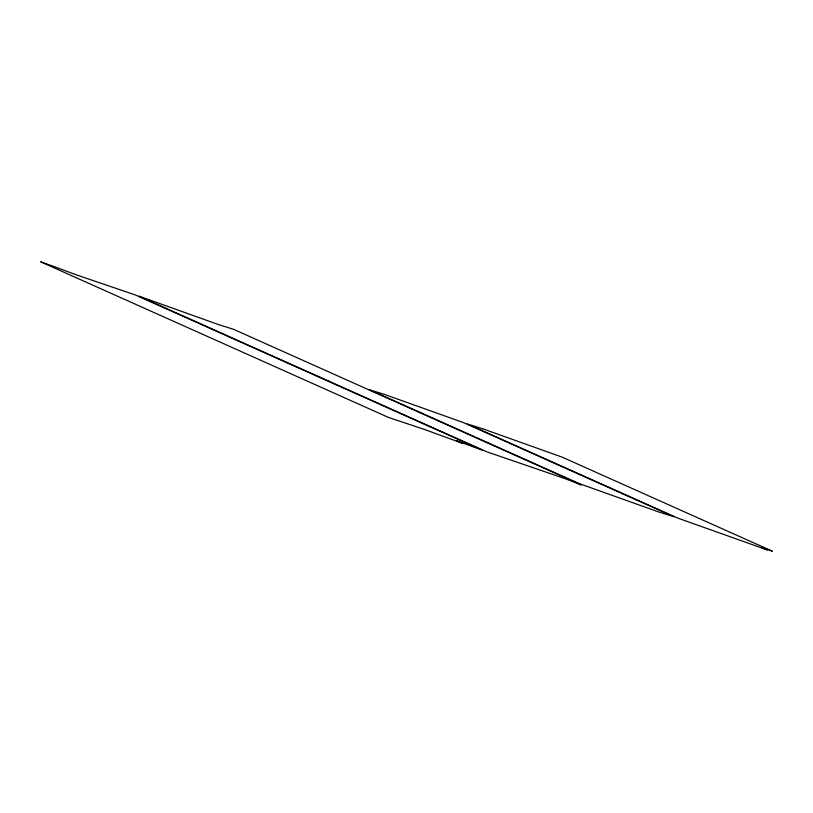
<?xml version="1.0" encoding="UTF-8"?>
<svg xmlns="http://www.w3.org/2000/svg" width="813" height="813" viewBox="0 0 813 813"><rect width="100%" height="100%" fill="white"/><g stroke="black" fill="none" stroke-linecap="round" stroke-linejoin="round"><path stroke-width="1.22" d="M51.168 265.505L40.65 261.827L388.462 417.415L424.935 429.63L462.099 443.176L456.489 440.666L483.135 450.534L135.324 294.946L77.814 275.373L51.168 265.505M149.44 299.885L138.921 296.206L486.733 451.794L565.279 478.725L581.417 484.924L233.605 329.336L218.169 324.478L149.44 299.885M384.458 394.417L369.031 389.559L579.395 483.664L658.642 511.946L674.079 516.794L463.705 422.689L384.458 394.417M482.729 428.797L467.302 423.949L677.676 518.054L767.442 550.005L761.832 547.495L772.35 551.173L561.976 457.069L482.729 428.797"/></g></svg>
